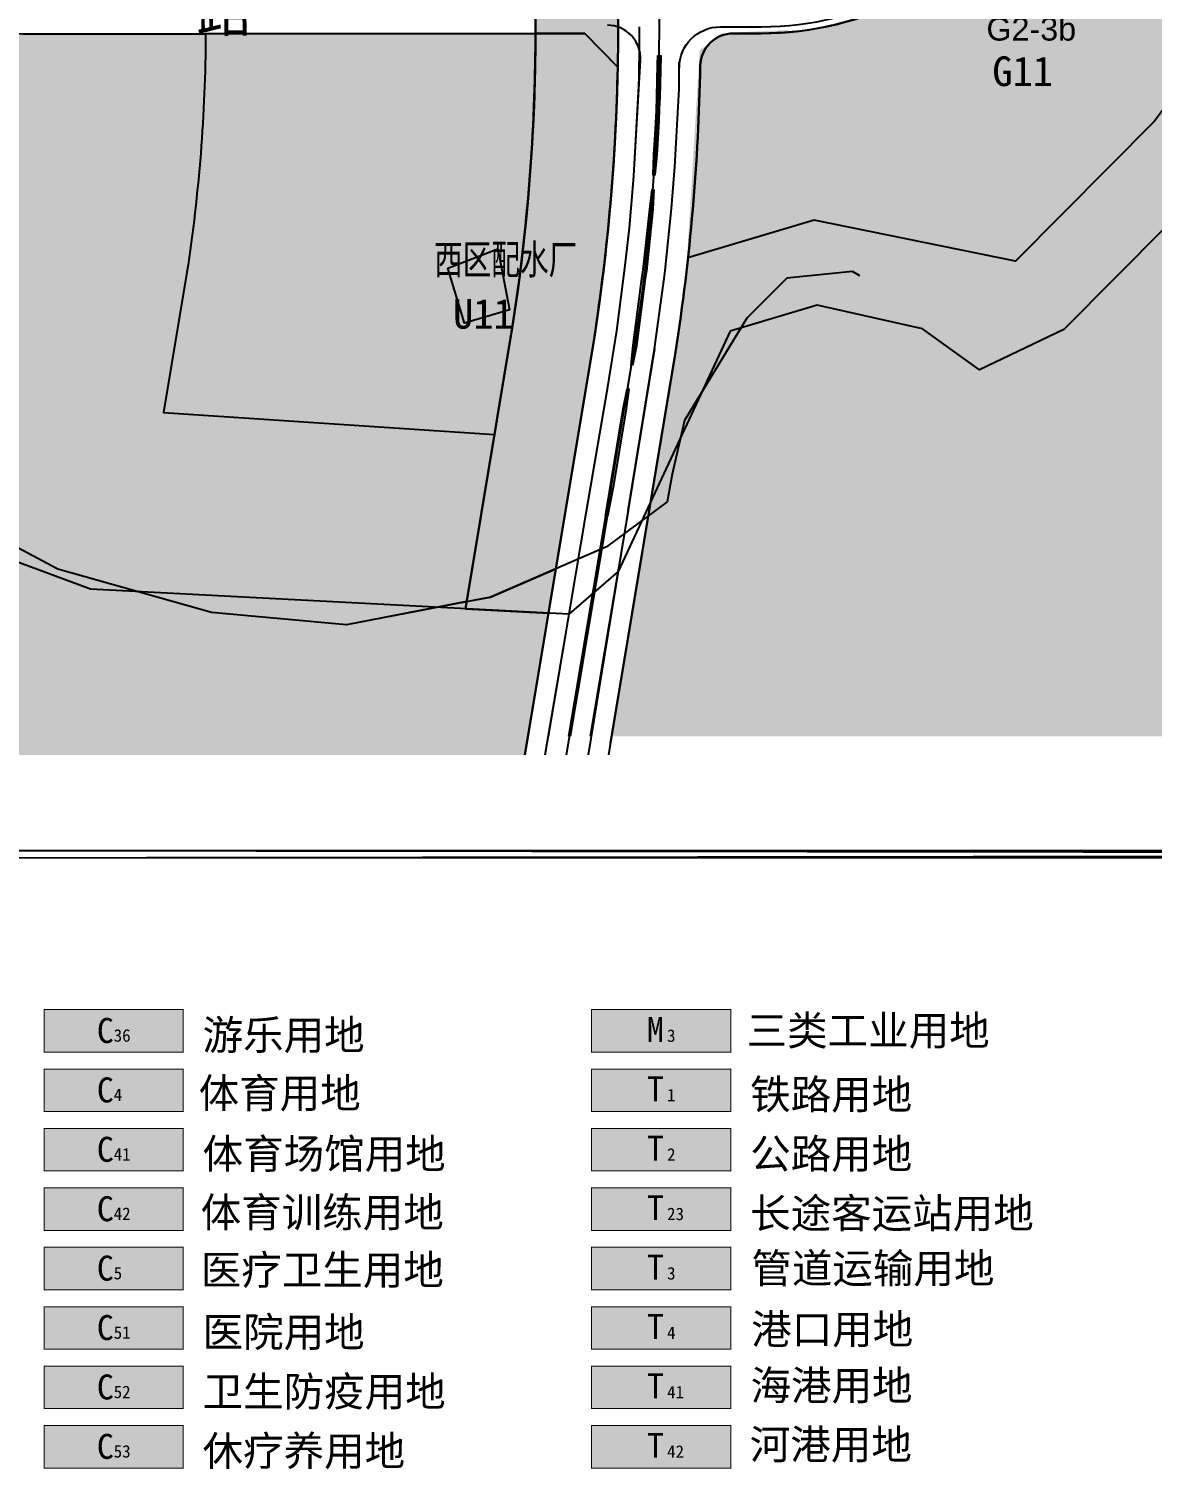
# Model space of a CAD drawing. Extents: x 2442 to 11417, y 1140 to 9206.
# Drawn here: x 6996 to 7676, y 2779 to 3651 of the extents above; entities that cross this region are included whole.
import ezdxf

# ---------------------------------------------------------------- set-up
doc = ezdxf.new("R2010")
doc.units = 0
doc.header["$LTSCALE"] = 1000
doc.header["$MEASUREMENT"] = 0
for name, pattern in [('CENTER', [50.800000000000004, 31.75, -6.35, 6.35, -6.35]), ('CENTER2', [28.575000000000003, 19.05, -3.175, 3.175, -3.175]), ('DASHDOT', [25.4, 12.7, -6.35, 0, -6.35])]:
    doc.linetypes.add(name, pattern=pattern)
for name, color, linetype in [('07-U11-给水', 151, 'Continuous'), ('08-G11-公园', 3, 'Continuous'), ('08-G22-防护绿地', 104, 'Continuous'), ('11-E1-水域', 130, 'Continuous'), ('13-X-图例', 7, 'Continuous'), ('14-z地块编号', 217, 'Continuous'), ('a-dlcenter', 1, 'CENTER'), ('FGX', 212, 'Continuous'), ('RD-中线', 7, 'DASHDOT'), ('RD-侧石线', 5, 'Continuous'), ('RD-红线', 1, 'Continuous'), ('RD-绿线', 3, 'Continuous'), ('TK', 7, 'Continuous'), ('YD-E1', 131, 'Continuous'), ('YD-G1', 100, 'Continuous'), ('YD-G2', 94, 'Continuous'), ('YD-U1', 144, 'Continuous'), ('zg-E1', 151, 'Continuous'), ('基层360', 220, 'Continuous'), ('用地名称', 7, 'Continuous'), ('用地性质代码', 7, 'Continuous'), ('用地线', 5, 'Continuous'), ('蓝线', 5, 'Continuous'), ('路名', 7, 'Continuous'), ('道路', 7, 'Continuous'), ('道路红线', 12, 'Continuous'), ('道路绿化', 84, 'Continuous')]:
    doc.layers.add(name, color=color, linetype=linetype)
doc.styles.add('ht', font='simhei.ttf')
doc.styles.add('HZ', font='', dxfattribs={"width": 0.8})
doc.styles.get("Standard").update_dxf_attribs({"font": 'gbenor.shx', "bigfont": 'gbcbig.shx'})
doc.styles.add('xtx', font='')
doc.styles.add('黑体', font='simhei.ttf')
doc.styles.get('HZ').set_extended_font_data('SimSun')
doc.styles.get('xtx').set_extended_font_data('SimSun')

msp = doc.modelspace()

# ---------------------------------------------------------------- hatches: boundary and pattern name
at = {"layer": '07-U11-给水', "linetype": 'Continuous'}
msp.add_hatch(color=256, dxfattribs=at).paths.add_polyline_path([(7279.785865251404, 3517.892900651623), (7286.96020753714, 3481.094323312343), (7259.603048675462, 3472.884891614815), (7249.612718566546, 3506.176726901356)])
at = {"layer": '08-G11-公园'}
for points in [[(7948.755068203783, 3946.539352195033), (7986.412339645724, 4002.389140879402), (7986.606533182646, 4002.788161678347, -0.01532981209761122), (7946.093742048687, 4032.029565165532), (7906.135149307584, 3972.766669175947), (7876.363704986255, 3919.549652862022), (7817.920708416216, 3815.081697987756), (7782.602884192786, 3735.943137191708), (7677.829683489294, 3595.222372351347), (7593.48914829593, 3510.406748361335), (7471.577374866157, 3535.407278300107), (7395.115465028623, 3512.547059996427, -0.01114469254833665), (7387.564339509686, 3455.351444498142), (7372.460961200677, 3364.742957128774), (7420.678650343959, 3468.002987038808), (7473.424340534056, 3483.772642739089), (7537.19261015696, 3469.579287464264), (7571.677749078255, 3444.560407483136), (7622.850416301983, 3469.023294076324), (7715.801976380634, 3562.498448707977), (7826.00924669113, 3710.517706160552), (7862.65948415478, 3792.641877438996)], [(7948.755068203783, 3946.539352195033), (7986.412339645724, 4002.389140879402), (7986.606533182646, 4002.788161678347, -0.01532981209761122), (7946.093742048687, 4032.029565165532), (7906.135149307584, 3972.766669175947), (7876.363704986255, 3919.549652862022), (7817.920708416216, 3815.081697987756), (7782.602884192786, 3735.943137191708), (7677.829683489294, 3595.222372351347), (7593.48914829593, 3510.406748361335), (7471.577374866157, 3535.407278300107), (7395.115465028623, 3512.547059996427, -0.01114469254833665), (7387.564339509686, 3455.351444498142), (7372.460961200677, 3364.742957128774), (7420.678650343959, 3468.002987038808), (7473.424340534056, 3483.772642739089), (7537.19261015696, 3469.579287464264), (7571.677749078255, 3444.560407483136), (7622.850416301983, 3469.023294076324), (7715.801976380634, 3562.498448707977), (7826.00924669113, 3710.517706160552), (7862.65948415478, 3792.641877438996)], [(7782.602884192788, 3735.943137191704), (7745.97390558699, 3748.635887742318), (7727.503650278811, 3780.342243713018), (7657.291287970123, 3809.52391214926), (7651.510848744201, 3791.14359348683, -0.1997757550896487), (7566.459457383927, 3689.9736127129), (7527.790906623511, 3669.970981736399, -0.1197267733134527), (7439.718195785114, 3648.505840806755), (7422.544000506697, 3648.4931164391, 0.4084759818508383), (7402.5623860019, 3628.870861186317, -0.02252559001757801), (7395.115465028623, 3512.547059996427), (7471.577374866159, 3535.407278300107), (7593.489148295928, 3510.406748361334), (7677.82968348929, 3595.222372351345)]]:
    msp.add_hatch(color=256, dxfattribs=at).paths.add_polyline_path(points)
at = {"layer": '08-G22-防护绿地'}
h = msp.add_hatch(color=256, dxfattribs=at)
edge = h.paths.add_edge_path()
edge.add_line((7243.374194280937, 4163.54360977982), (7192.064836410959, 4283.122235909535))
edge.add_arc((7173.685353116623, 4275.235880995301), 20.00000000000058, 23.2234304029857, 113.127509044659)
edge.add_line((7165.829779132745, 4293.628541416889), (7138.209957855527, 4281.832012557491))
edge.add_line((7138.209957855527, 4281.832012557491), (7197.596574086169, 4143.428994586744))
edge.add_arc((6108.475630416757, 3653.316590217637), 1194.317628964682, -8.770582109090924, 24.22809441629431, ccw=False)
edge.add_line((7288.827864587711, 3471.208923867598), (7260.267434866347, 3299.86862617218))
edge.add_line((7260.267434866347, 3299.86862617218), (7310.517215631609, 3297.228458601369))
edge.add_line((7310.517215631609, 3297.228458601369), (7338.19659158493, 3463.28312101836))
edge.add_arc((6108.475630416756, 3653.316590217637), 1244.317628964683, 351.2153527286596, 384.2077019188029)
h = msp.add_hatch(color=256, dxfattribs=at)
edge = h.paths.add_edge_path()
edge.add_line((7243.374194280937, 4163.54360977982), (7192.064836410959, 4283.122235909535))
edge.add_arc((7173.685353116623, 4275.235880995301), 20.00000000000058, 23.2234304029857, 113.127509044659)
edge.add_line((7165.829779132745, 4293.628541416889), (7138.209957855527, 4281.832012557491))
edge.add_line((7138.209957855527, 4281.832012557491), (7197.596574086169, 4143.428994586744))
edge.add_arc((6108.475630416757, 3653.316590217637), 1194.317628964682, -8.770582109090924, 24.22809441629431, ccw=False)
edge.add_line((7288.827864587711, 3471.208923867598), (7260.267434866347, 3299.86862617218))
edge.add_line((7260.267434866347, 3299.86862617218), (7310.517215631609, 3297.228458601369))
edge.add_line((7310.517215631609, 3297.228458601369), (7338.19659158493, 3463.28312101836))
edge.add_arc((6108.475630416756, 3653.316590217637), 1244.317628964683, 351.2153527286596, 384.2077019188029)
at = {"layer": '11-E1-水域'}
h = msp.add_hatch(color=256, dxfattribs=at)
h.paths.add_polyline_path([(8762.120117187498, 3825.810058593751), (8737.059570312498, 3763.800048828119), (8703.305102656366, 3706.348498497608), (8893.285088100452, 3665.210052751769), (8905.598776340445, 3695.273680883209), (8936.325087999994, 3786.215968000253), (8957.455556999943, 3861.723892499901), (8993.958573525455, 3995.25825411824), (9000.000000000004, 4027.530198101467), (9035.811075678057, 4191.01269973045), (9045.627601096483, 4250.000000000003), (9050.430620859404, 4297.665605451156), (8845.57627072116, 4342.069527782276), (8801.049804687498, 4088.560107421877), (8793.009765625002, 3977.320068359375)])
h.paths.add_polyline_path([(8808.637700903488, 3472.89250715822), (8857.13144728135, 3576.941648355019), (8881.736914152461, 3637.015412737895), (8686.435174294707, 3679.306236218198), (8626.820312500005, 3587.689941406257), (8586.589843750004, 3538.100097656251), (8524.070312499998, 3477.600097656253), (8495.150390625, 3453.030029296875), (8442.379882812502, 3422.5), (8304.884780067601, 3370.69516991073), (8213.622058323177, 3350.013629210007), (8061.799804687503, 3333.590087890625), (7901.770019531247, 3326.780029296875), (7810.080080369771, 3333.782001934109), (7873.690185546875, 3435.130004882813), (7867.819824218751, 3456.350097656249), (7878.821847388636, 3553.367422775786), (7917.040039062504, 3621.179931640629), (7938.355224609369, 3669.440063476543), (8000.364501953126, 3791.666015624992), (8023.049804687504, 3841.659912109382), (8047.160156250001, 3915.920043945302), (8065.243896716825, 3955.683552885304), (8052.471000421404, 3962.659256599842, -0.02367161301589443), (7986.606533182646, 4002.788161678347), (7986.412339645718, 4002.389140879391), (7948.755068203787, 3946.539352195042), (7862.659484154779, 3792.64187743899), (7826.009246691134, 3710.517706160555), (7715.801976380643, 3562.498448707986), (7622.850416301982, 3469.023294076323), (7571.677749078255, 3444.560407483136), (7537.192610156957, 3469.579287464263), (7473.424340534057, 3483.772642739089), (7420.678650343959, 3468.002987038808), (7372.460961200678, 3364.742957128777), (7348.77499146189, 3222.645616653078), (8652.953826670713, 3222.645616653078), (8682.839957725146, 3269.234795597252), (8760.589905256405, 3388.974156677255)])
at = {"layer": '13-X-图例'}
for color, points in [(21, [(7004.896757862367, 3057.016606781086), (7089.263915707031, 3057.016606781156), (7089.263915707101, 3031.253366819235), (7004.896757862297, 3031.2533668192)]), (81, [(7004.896757864253, 3021.016606781191), (7089.263915708916, 3021.016606781261), (7089.263915708986, 2995.25336681934), (7004.896757864183, 2995.253366819305)]), (81, [(7004.896757864253, 2985.016606781226), (7089.263915708916, 2985.016606781296), (7089.263915708986, 2959.253366819375), (7004.896757864183, 2959.25336681934)]), (81, [(7004.896757864253, 2949.016606781222), (7089.263915708916, 2949.016606781292), (7089.263915708986, 2923.253366819371), (7004.896757864183, 2923.253366819336)]), (231, [(7004.896757864253, 2913.016606781222), (7089.263915708952, 2913.016606781292), (7089.263915708952, 2887.253366819371), (7004.896757864148, 2887.253366819336)]), (231, [(7004.896757864253, 2877.016606781187), (7089.263915708952, 2877.016606781257), (7089.263915708952, 2851.253366819336), (7004.896757864148, 2851.253366819301)]), (231, [(7004.896757864148, 2841.016606780274), (7089.263915708847, 2841.016606780344), (7089.263915708847, 2815.253366818423), (7004.896757864043, 2815.253366818389)]), (231, [(7004.896757852553, 2805.016606779401), (7089.263915697252, 2805.016606779471), (7089.263915697252, 2779.25336681755), (7004.896757852448, 2779.253366817516)])]:
    msp.add_hatch(color=color, dxfattribs=at).paths.add_polyline_path(points)
at = {"layer": '13-X-图例', "ltscale": 5000}
for color, points in [(36, [(7336.715927838617, 3057.016606781086), (7421.083085683314, 3057.016606781121), (7421.083085683314, 3031.2533668192), (7336.715927838512, 3031.253366819165)]), (8, [(7336.715927838617, 3021.016606781051), (7421.083085683314, 3021.016606781121), (7421.08308568328, 2995.253366819165), (7336.715927838477, 2995.253366819165)]), (8, [(7336.715927838617, 2985.016606781016), (7421.083085683314, 2985.016606781086), (7421.08308568328, 2959.253366819131), (7336.715927838477, 2959.253366819131)]), (8, [(7336.715927838617, 2949.016606781051), (7421.083085683314, 2949.016606781121), (7421.08308568328, 2923.253366819165), (7336.715927838477, 2923.253366819165)]), (8, [(7336.715927838617, 2913.016606781051), (7421.083085683314, 2913.016606781121), (7421.08308568328, 2887.253366819165), (7336.715927838477, 2887.253366819165)]), (8, [(7336.715927838617, 2877.016606781047), (7421.083085683314, 2877.016606781117), (7421.08308568328, 2851.253366819161), (7336.715927838477, 2851.253366819161)]), (8, [(7336.715927838617, 2841.016606781012), (7421.083085683314, 2841.016606781082), (7421.08308568328, 2815.253366819126), (7336.715927838477, 2815.253366819126)]), (8, [(7336.715927838617, 2805.016606781047), (7421.083085683314, 2805.016606781117), (7421.08308568328, 2779.253366819161), (7336.715927838477, 2779.253366819161)])]:
    msp.add_hatch(color=color, dxfattribs=at).paths.add_polyline_path(points)
at = {"layer": 'YD-E1'}
h = msp.add_hatch(color=256, dxfattribs=at)
edge = h.paths.add_edge_path()
edge.add_line((6916.058971744192, 3211.278373278204), (7296.190335077135, 3211.278373278205))
edge.add_line((7296.190335077135, 3211.278373278205), (7314.999517178539, 3324.118792425959))
edge.add_line((7314.999517178539, 3324.118792425959), (7275.378198924146, 3306.972600858194))
edge.add_line((7275.378198924146, 3306.972600858194), (7188.233725528133, 3290.17700538346))
edge.add_line((7188.233725528133, 3290.17700538346), (7106.339195635798, 3297.523639360457))
edge.add_line((7106.339195635798, 3297.523639360457), (7013.235608782586, 3323.79830548572))
edge.add_line((7013.235608782586, 3323.79830548572), (6936.591022630706, 3364.737901416932))
edge.add_line((6936.591022630706, 3364.737901416932), (6874.645026329455, 3396.230307231467))
edge.add_line((6874.645026329455, 3396.230307231467), (6842.09829672557, 3444.516537267735))
edge.add_line((6842.09829672557, 3444.516537267735), (6834.747958662871, 3479.158006412464))
edge.add_line((6834.747958662871, 3479.158006412464), (6807.451172621708, 3529.544792731428))
edge.add_line((6807.451172621708, 3529.544792731428), (6782.25269522658, 3572.583174153771))
edge.add_line((6782.25269522658, 3572.583174153771), (6769.652413660744, 3613.522770213514))
edge.add_line((6769.652413660744, 3613.522770213514), (6716.107995841965, 3685.953000829431))
edge.add_line((6716.107995841965, 3685.953000829431), (6661.510252049829, 3737.390065451849))
edge.add_line((6661.510252049829, 3737.390065451849), (6621.24191305133, 3794.579749925123))
edge.add_line((6621.24191305133, 3794.579749925123), (6588.693097651525, 3823.971599226406))
edge.add_line((6588.693097651525, 3823.971599226406), (6556.146368048252, 3853.365219653166))
edge.add_line((6556.146368048252, 3853.365219653166), (6513.099751441034, 3873.309878583726))
edge.add_line((6513.099751441034, 3873.309878583726), (6449.053360825605, 3893.254537513297))
edge.add_line((6449.053360825605, 3893.254537513297), (6398.658491942087, 3905.850791340219))
edge.add_line((6398.658491942087, 3905.850791340219), (6293.665879273845, 3897.452108038432))
edge.add_line((6293.665879273845, 3897.452108038432), (6219.119601651517, 3863.860917087223))
edge.add_line((6219.119601651517, 3863.860917087223), (6129.876819489418, 3806.127496678746))
edge.add_line((6129.876819489418, 3806.127496678746), (5889.841559969489, 3636.77235175125))
edge.add_line((5889.841559969489, 3636.77235175125), (5861.493533695193, 3611.578072978878))
edge.add_line((5861.493533695193, 3611.578072978878), (5816.346522520553, 3556.993716016018))
edge.add_line((5816.346522520553, 3556.993716016018), (5685.106278140047, 3410.030927274644))
edge.add_line((5685.106278140047, 3410.030927274644), (5625.260676789991, 3320.805101403711))
edge.add_line((5625.260676789991, 3320.805101403711), (5543.078307175889, 3193.151136832007))
edge.add_line((5543.078307175889, 3193.151136832007), (5497.931296011599, 3098.675690898443))
edge.add_line((5497.931296011599, 3098.675690898443), (5426.5366530844, 2927.570672600803))
edge.add_line((5426.5366530844, 2927.570672600803), (5405.911792998679, 2880.795989572682))
edge.add_line((5405.911792998679, 2880.795989572682), (5511.980923416846, 2851.554979894454))
edge.add_arc((5242.495413469282, 1874.020550868517), 1014.000000001364, 71.74313150120088, 74.58759755621611, ccw=False)
edge.add_line((5560.158952788275, 2836.977390913851), (5566.879302534393, 2852.859230746323))
edge.add_line((5566.879302534393, 2852.859230746323), (5587.760186286139, 2876.193826380389))
edge.add_line((5587.760186286139, 2876.193826380389), (5619.697864041005, 2954.794662783259))
edge.add_line((5619.697864041005, 2954.794662783259), (5651.635541788728, 3012.517456410105))
edge.add_line((5651.635541788728, 3012.517456410105), (5666.375848006144, 3044.449101561365))
edge.add_line((5666.375848006144, 3044.449101561365), (5683.573219551461, 3061.643200568441))
edge.add_line((5683.573219551461, 3061.643200568441), (5722.882093308132, 3135.330931218328))
edge.add_line((5722.882093308132, 3135.330931218328), (5762.190967065439, 3228.669313749294))
edge.add_line((5762.190967065439, 3228.669313749294), (5794.128644820321, 3258.144406007855))
edge.add_line((5794.128644820321, 3258.144406007855), (5887.857969879802, 3380.431856142278))
edge.add_line((5887.857969879802, 3380.431856142278), (5982.444556262777, 3468.858904039455))
edge.add_line((5982.444556262777, 3468.858904039455), (6074.571991535136, 3547.45974044751))
edge.add_line((6074.571991535136, 3547.45974044751), (6271.112188736424, 3654.306507108585))
edge.add_line((6271.112188736424, 3654.306507108585), (6342.356654453753, 3683.783370495145))
edge.add_line((6342.356654453753, 3683.783370495145), (6409.917607965515, 3681.326817619324))
edge.add_line((6409.917607965515, 3681.326817619324), (6441.855285721009, 3681.326817618845))
edge.add_line((6441.855285721009, 3681.326817618845), (6445.540883721816, 3704.66141325193))
edge.add_line((6445.540883721816, 3704.66141325193), (6477.478561477681, 3713.2584627555))
edge.add_line((6477.478561477681, 3713.2584627555), (6489.761802356119, 3729.223399760142))
edge.add_line((6489.761802356119, 3729.223399760142), (6498.35944522932, 3737.820449263492))
edge.add_line((6498.35944522932, 3737.820449263492), (6554.865690531764, 3697.29175462449))
edge.add_line((6554.865690531764, 3697.29175462449), (6558.551288533068, 3642.025513856086))
edge.add_line((6558.551288533068, 3642.025513856086), (6578.203639618305, 3640.798122981579))
edge.add_line((6578.203639618305, 3640.798122981579), (6648.221658464365, 3559.740733706895))
edge.add_line((6648.221658464365, 3559.740733706895), (6686.301999554076, 3498.333996311427))
edge.add_line((6686.301999554076, 3498.333996311427), (6746.051654531377, 3384.88801118476))
edge.add_line((6746.051654531377, 3384.88801118476), (6760.791960742412, 3340.67537279208))
edge.add_line((6760.791960742412, 3340.67537279208), (6792.729638500543, 3294.006181528213))
edge.add_line((6792.729638500543, 3294.006181528213), (6836.950557131378, 3252.250096016567))
edge.add_line((6836.950557131378, 3252.250096016567), (6899.59737996123, 3217.86189800892))
edge.add_line((6899.59737996123, 3217.86189800892), (6916.058971744192, 3211.278373278204))
at = {"layer": 'YD-G1'}
h = msp.add_hatch(color=256, dxfattribs=at)
edge = h.paths.add_edge_path()
edge.add_line((6334.030802694435, 3972.017776171489), (6658.090594713996, 4097.95333804315))
edge.add_line((6658.090594713996, 4097.95333804315), (6673.507266693232, 4088.455575242926))
edge.add_line((6673.507266693236, 4088.455575242461), (6688.708275883746, 3930.324858321148))
edge.add_arc((6999.27661653083, 3960.179603132125), 311.9999999999612, 185.4909360959213, 270.0424504551895)
edge.add_line((6999.507777375776, 3648.179688765727), (7102.809613244487, 3648.256225131651))
edge.add_arc((6118.50177159036, 3652.645706696604), 984.3176289644589, 351.2997668242568, 359.74449344998385, ccw=False)
edge.add_line((7091.493124561631, 3503.75305498709), (7077.345988118099, 3418.881272820698))
edge.add_line((7077.345988118157, 3418.881272820699), (7277.868882572199, 3405.463602413186))
edge.add_line((7277.868882572146, 3405.463602412719), (7260.989319536673, 3304.199392321391))
edge.add_line((7260.989319536727, 3304.199392321857), (7188.233725529306, 3290.17700538254))
edge.add_line((7188.233725529364, 3290.177005382541), (7106.339195637182, 3297.523639361867))
edge.add_line((7106.339195637128, 3297.523639361401), (7013.235608779318, 3323.79830548662))
edge.add_line((7013.235608779318, 3323.79830548662), (6936.591022389147, 3364.737901543148))
edge.add_line((6936.591022389143, 3364.737901543614), (6874.645026329799, 3396.230307231936))
edge.add_line((6874.645026329804, 3396.23030723147), (6842.098296725681, 3444.516537268202))
edge.add_line((6842.098296725623, 3444.516537268201), (6834.747958663109, 3479.158006412001))
edge.add_line((6834.747958663109, 3479.158006412001), (6807.451172561201, 3529.54479283749))
edge.add_line((6807.451172561201, 3529.54479283749), (6782.252695225627, 3572.583174156091))
edge.add_line((6782.252695225685, 3572.583174156091), (6769.6524136604, 3613.522770213046))
edge.add_line((6769.652413660337, 3613.522770213511), (6716.1079958399, 3685.953000832205))
edge.add_line((6716.107995839964, 3685.95300083174), (6661.510252049022, 3737.39006545091))
edge.add_line((6661.510252049022, 3737.39006545091), (6621.241913049795, 3794.579749927436))
edge.add_line((6621.241913049736, 3794.579749927436), (6588.693097651525, 3823.971599226406))
edge.add_line((6588.693097651525, 3823.971599226406), (6556.146368047557, 3853.365219652693))
edge.add_line((6556.146368047612, 3853.36521965316), (6513.099751438698, 3873.309878584635))
edge.add_line((6513.099751438698, 3873.309878584635), (6449.053360819416, 3893.2545375151))
edge.add_line((6449.053360819422, 3893.254537514635), (6398.658491942093, 3905.850791339753))
edge.add_line((6398.658491942087, 3905.850791340219), (6355.696676661679, 3902.41414307122))
edge.add_line((6355.696676661679, 3902.41414307122), (6334.030802694018, 3972.017776172416))
edge = h.paths.add_edge_path(flags=16)
edge.add_line((6629.660061669958, 4065.447553999285), (6492.822642112875, 4012.270030155323))
edge.add_line((6492.822642112875, 4012.270030155323), (6502.343457203158, 3987.770887005222))
edge.add_line((6502.343457203158, 3987.770887005222), (6637.737656770158, 3915.932282335603))
edge.add_line((6637.737656770158, 3915.932282335603), (6669.528394884514, 3921.577656016638))
edge.add_arc((6999.276616530454, 3960.179603132581), 331.9999999997021, 185.4909360960111, 186.6769354821976, ccw=False)
edge.add_line((6668.80004891918, 3928.411092628099), (6657.110467165028, 4050.013673096601))
edge.add_line((6657.110467165028, 4050.013673096601), (6629.660061669747, 4065.447553999203))
at = {"layer": 'YD-G2'}
h = msp.add_hatch(color=256, dxfattribs=at)
edge = h.paths.add_edge_path()
edge.add_line((7288.827861039609, 3471.208923875502), (7260.989319536784, 3304.199392321858))
edge.add_line((7260.989319536839, 3304.199392322324), (7275.378198924083, 3306.972600858659))
edge.add_line((7275.378198924083, 3306.972600858659), (7314.999517178422, 3324.118792425958))
edge.add_line((7314.999517178427, 3324.118792425493), (7338.196588036881, 3463.283121026184))
edge.add_arc((6108.475626867723, 3653.316590217055), 1244.31762896438, 351.2153527290491, 358.8351065803687)
edge.add_line((7352.536089910406, 3628.019830632608), (7332.525482814657, 3648.426421698959))
edge.add_line((7332.5254828146, 3648.426421698958), (7302.783153889344, 3648.404385597508))
edge.add_arc((6108.475626868369, 3653.316590216596), 1194.317628963591, 351.2294178913358, 359.76434293565524, ccw=False)
at = {"layer": 'YD-U1'}
msp.add_hatch(color=256, dxfattribs=at).paths.add_polyline_path([(7302.783153889348, 3648.404385597043), (7102.809613244487, 3648.256225131651, -0.03686375591170547), (7091.493124561523, 3503.753054986158), (7077.345988118041, 3418.881272820697), (7277.868882572141, 3405.463602413185), (7288.827861039609, 3471.208923875502, 0.0372578613253728)])
at = {"layer": '基层360'}
msp.add_hatch(color=3, dxfattribs=at).paths.add_polyline_path([(7447.680625207737, 3527.870802793594), (7454.80501537551, 3578.794473699265), (7455.901106257566, 3650.525641967492), (7418.635019095629, 3648.882939895673), (7402.194107137373, 3638.479191214396), (7394.521671528571, 3511.99138831631)])

# ---------------------------------------------------------------- linework, layer by layer
at = {"layer": '13-X-图例', "linetype": 'Continuous', "const_width": 0.6}
for points in [[(7004.896757862367, 3057.016606781086), (7089.263915707031, 3057.016606781156), (7089.263915707101, 3031.253366819235), (7004.896757862297, 3031.2533668192)], [(7336.715927838617, 3057.016606781086), (7421.083085683314, 3057.016606781121), (7421.083085683314, 3031.2533668192), (7336.715927838512, 3031.253366819165)], [(7004.896757864253, 3021.016606781191), (7089.263915708916, 3021.016606781261), (7089.263915708986, 2995.25336681934), (7004.896757864183, 2995.253366819305)], [(7336.715927838617, 3021.016606781051), (7421.083085683314, 3021.016606781121), (7421.08308568328, 2995.253366819165), (7336.715927838477, 2995.253366819165)], [(7004.896757864253, 2985.016606781226), (7089.263915708916, 2985.016606781296), (7089.263915708986, 2959.253366819375), (7004.896757864183, 2959.25336681934)], [(7336.715927838617, 2985.016606781016), (7421.083085683314, 2985.016606781086), (7421.08308568328, 2959.253366819131), (7336.715927838477, 2959.253366819131)], [(7004.896757864253, 2949.016606781222), (7089.263915708916, 2949.016606781292), (7089.263915708986, 2923.253366819371), (7004.896757864183, 2923.253366819336)], [(7336.715927838617, 2949.016606781051), (7421.083085683314, 2949.016606781121), (7421.08308568328, 2923.253366819165), (7336.715927838477, 2923.253366819165)], [(7004.896757864253, 2913.016606781222), (7089.263915708952, 2913.016606781292), (7089.263915708952, 2887.253366819371), (7004.896757864148, 2887.253366819336)], [(7336.715927838617, 2913.016606781051), (7421.083085683314, 2913.016606781121), (7421.08308568328, 2887.253366819165), (7336.715927838477, 2887.253366819165)], [(7004.896757864253, 2877.016606781187), (7089.263915708952, 2877.016606781257), (7089.263915708952, 2851.253366819336), (7004.896757864148, 2851.253366819301)], [(7336.715927838617, 2877.016606781047), (7421.083085683314, 2877.016606781117), (7421.08308568328, 2851.253366819161), (7336.715927838477, 2851.253366819161)], [(7004.896757864148, 2841.016606780274), (7089.263915708847, 2841.016606780344), (7089.263915708847, 2815.253366818423), (7004.896757864043, 2815.253366818389)], [(7336.715927838617, 2841.016606781012), (7421.083085683314, 2841.016606781082), (7421.08308568328, 2815.253366819126), (7336.715927838477, 2815.253366819126)], [(7004.896757852553, 2805.016606779401), (7089.263915697252, 2805.016606779471), (7089.263915697252, 2779.25336681755), (7004.896757852448, 2779.253366817516)], [(7336.715927838617, 2805.016606781047), (7421.083085683314, 2805.016606781117), (7421.08308568328, 2779.253366819161), (7336.715927838477, 2779.253366819161)]]:
    msp.add_lwpolyline(points, close=True, dxfattribs=at)
at = {"layer": 'a-dlcenter', "color": 5, "linetype": 'CENTER2', "flags": 128}
msp.add_lwpolyline([(7323.430058504998, 3222.645616653081), (7362.880584287894, 3459.317995109134, 0.1449455495532406), (7266.264293723936, 4173.597912501935), (7197.330942365108, 4334.250000000002), (7117.755101327084, 4519.793948325749), (6889.242942365108, 5052.146000000002), (6889.242942365108, 5052.146000000002), (6649.411942365114, 5614.827500000001), (6525.377942365109, 5900.646000000002), (6445.866146999993, 6093.573545750114, -0.1035275902348998), (6361.427087000047, 6674.771469499916, -0.003724792020223695), (6361.427087000047, 6674.771469499916), (6377.874942365108, 7016.572000000001), (6386.858786088389, 7190.456176051236), (6419.394781638839, 7860.636821997102)], format="xyb", dxfattribs=at)
msp.add_lwpolyline([(7323.430058504998, 3222.645616653081), (7362.880584287894, 3459.317995109134, 0.1449455495532406), (7266.264293723936, 4173.597912501935), (7197.330942365108, 4334.250000000002), (7117.755101327084, 4519.793948325749), (6889.242942365108, 5052.146000000002), (6889.242942365108, 5052.146000000002), (6649.411942365114, 5614.827500000001), (6525.377942365109, 5900.646000000002), (6445.866146999993, 6093.573545750114, -0.1035275902348998), (6361.427087000047, 6674.771469499916, -0.003724792020223695), (6361.427087000047, 6674.771469499916), (6377.874942365108, 7016.572000000001), (6386.858786088389, 7190.456176051236), (6419.394781638839, 7860.636821997102)], format="xyb", dxfattribs=at)
at = {"layer": 'FGX'}
for points in [[(6688.708275883804, 3930.324858321148, 0.3866276206702916), (6999.507777375834, 3648.179688765728), (6999.507777375776, 3648.179688765727), (7102.809613244487, 3648.256225131651), (7102.809613244487, 3648.256225131651, -0.03686375591146623), (7091.493124561694, 3503.753054986625), (7091.493124561631, 3503.75305498709), (7077.345988118099, 3418.881272820698), (7077.345988118157, 3418.881272820699), (7277.868882572199, 3405.463602413186), (7277.868882572146, 3405.463602412719), (7260.989319536673, 3304.199392321391), (7260.989319536727, 3304.199392321857), (7188.233725529306, 3290.17700538254), (7188.233725529364, 3290.177005382541), (7106.339195637182, 3297.523639361867), (7106.339195637128, 3297.523639361401), (7013.235608779318, 3323.79830548662), (7013.235608779318, 3323.79830548662), (6936.591022389147, 3364.737901543148)], [(7288.827861039609, 3471.208923875502), (7260.989319536785, 3304.199392321858), (7260.989319536839, 3304.199392322324), (7275.378198924083, 3306.972600858659), (7275.378198924083, 3306.972600858659), (7314.999517178422, 3324.118792425958), (7314.999517178427, 3324.118792425493), (7338.196588036881, 3463.283121026184), (7338.196588036881, 3463.283121026184, 0.03325970414010783), (7352.536089910411, 3628.019830632142), (7352.536089910406, 3628.019830632608), (7332.525482814658, 3648.426421698959), (7332.5254828146, 3648.426421698958), (7302.783153889343, 3648.404385597508), (7302.783153889348, 3648.404385597043, -0.03725786132537207), (7288.827861039609, 3471.208923875502)]]:
    msp.add_lwpolyline(points, format="xyb", dxfattribs=at)
msp.add_lwpolyline([(7302.783153889348, 3648.404385597043), (7102.809613244487, 3648.256225131651, -0.03686375591170547), (7091.493124561523, 3503.753054986158), (7077.345988118041, 3418.881272820697), (7277.868882572141, 3405.463602413185), (7288.827861039609, 3471.208923875502, 0.0372578613253728), (7302.783153889348, 3648.404385597043)], format="xyb", close=True, dxfattribs=at)
at = {"layer": 'RD-中线', "flags": 128}
msp.add_lwpolyline([(7321.535268033997, 3211.278373278205), (7342.31483092299, 3335.93954001361), (7362.880580739975, 3459.317995117642, 0.1449455495532406), (7266.264290170791, 4173.597912509584), (7197.330938810864, 4334.250000006755), (7117.755097771555, 4519.793948332595), (6889.242938805787, 5052.146000005348), (6889.242938805787, 5052.146000005348), (6649.411938801823, 5614.82750000377), (6525.377938799713, 5900.646000001925), (6445.866143433239, 6093.573545751888, -0.1035275902348998), (6361.4270834291, 6674.771469501242), (6361.4270834291, 6674.771469501242), (6377.874938791787, 7016.57200000093), (6386.858782513835, 7190.456176053151), (6424.753739770515, 7971.021408694319)], format="xyb", dxfattribs=at)
at = {"layer": 'RD-侧石线', "linetype": 'ByBlock'}
for p, q in [((7362.393996451192, 3562.253000008491), (7366.277898658733, 3632.329858756217)), ((7361.638996451345, 3554.582000008481), (7362.393996451192, 3562.253000008491)), ((7359.703996451487, 3530.616000008401), (7361.638996451345, 3554.582000008481)), ((7357.071996451597, 3507.788000008848), (7359.703996451487, 3530.616000008401)), ((7352.019996451937, 3468.174000007969), (7356.078787451708, 3500.00000000854)), ((7356.078787451708, 3500.00000000854), (7357.071996451597, 3507.788000008848)), ((7348.363996452081, 3445.651000008661), (7352.019996451937, 3468.174000007969)), ((7346.402996452118, 3433.206000007816), (7348.363996452081, 3445.651000008661)), ((7334.86390046973, 3366.108029146934), (7346.402996452118, 3433.206000007816)), ((7333.446638549818, 3357.859441837805), (7334.86390046973, 3366.108029146934)), ((7320.949251504121, 3283.501198310696), (7333.446638549818, 3357.859441837805)), ((7308.654555516711, 3211.278373278205), (7320.949251504121, 3283.501198310696))]:
    msp.add_line(p, q, dxfattribs=at)
at = {"layer": 'RD-侧石线'}
msp.add_line((7374.868996451904, 3457.372000008188), (7334.690906177226, 3211.278373278205), dxfattribs=at)
at = {"layer": 'RD-侧石线', "linetype": 'ByBlock'}
msp.add_arc((7346.308545674327, 3633.436629458125), 20.00000000006063, 356.8277149684905, 90.04245045406309, dxfattribs=at)
at = {"layer": 'RD-红线'}
for points in [[(5678.140889132454, 2791.366803514442), (5626.484274322338, 2812.502599041607, 0.0298539444309165), (5511.980923416846, 2851.554979894454), (5341.524975588327, 2898.546069577344), (5327.200525505605, 2928.199320419568), (5399.492026016869, 3098.338433106521, -0.2022824941735947), (6278.559485388036, 3950.460607757578), (6658.090594713996, 4097.95333804315), (6673.507266693232, 4088.455575242926), (6688.708275883688, 3930.324858321148, 0.3866276206703452), (6999.507777375776, 3648.179688765727), (7332.525482813839, 3648.426421699417), (7352.536089910406, 3628.019830632608, -0.03325970414022376), (7338.196588036881, 3463.283121026184), (7296.190335077077, 3211.278373278205)], [(7511.871390843298, 3662.636825954735, -0.09662815969785077), (7439.71819223574, 3648.505840815768), (7422.543996957322, 3648.493116448303, 0.4084759818508774), (7402.562382452698, 3628.87086119495, -0.03367873730223478), (7387.564335961681, 3455.35144450641), (7346.88020099079, 3211.278373278205)]]:
    msp.add_lwpolyline(points, format="xyb", dxfattribs=at)
at = {"layer": 'RD-绿线'}
for p, q in [((7367.876996458807, 3505.3000000158), (7371.899996458511, 3541.962000016)), ((7361.968996459248, 3459.690000016123), (7367.190471458886, 3500.00000001639)), ((7369.249594458857, 3500.000000016185), (7363.843996459259, 3459.255000016122)), ((7367.190471458886, 3500.00000001639), (7367.876996458807, 3505.3000000158)), ((7360.618996459411, 3447.353000016163), (7361.968996459248, 3459.690000016123)), ((7363.843996459259, 3459.255000016122), (7361.539996459384, 3447.265000016078)), ((7355.761996459629, 3421.050000015593), (7358.161996459531, 3433.02900001635)), ((7359.280996459542, 3432.838000015887), (7357.512996459642, 3419.87500001609)), ((7358.161996459531, 3433.02900001635), (7358.790996459575, 3433.473000016578)), ((7358.790996459575, 3433.473000016578), (7359.280996459542, 3432.838000015887)), ((7345.214996460314, 3356.000000015879), (7355.761996459629, 3421.050000015593)), ((7357.512996459642, 3419.87500001609), (7350.036996460111, 3374.554000015856)), ((7350.036996460111, 3374.554000015856), (7346.383996460325, 3355.885000015244))]:
    msp.add_line(p, q, dxfattribs=at)
at = {"layer": 'TK', "linetype": 'Continuous', "const_width": 5.46193054645554, "flags": 128}
msp.add_lwpolyline([(6094.531688581137, 3151.130113422554), (10610.32442361478, 3151.130113422554), (6094.531688581137, 3151.130113422554)], dxfattribs=at)
at = {"layer": 'zg-E1'}
for points in [[(7296.190335077135, 3211.278373278205), (7303.825686016669, 3257.084522408591), (7314.999517178485, 3324.118792425493), (7275.378198923622, 3306.972600858189), (7188.233725525813, 3290.177005382507), (7106.339195636725, 3297.523639360932), (7013.235608779488, 3323.798305487087), (6936.591022402834, 3364.737901530239), (6874.645026329508, 3396.230307231933), (6842.098296725623, 3444.516537268201), (6834.747958663283, 3479.158006412002), (6807.451172561407, 3529.544792828178), (6782.252695225045, 3572.583174156085), (6769.6524136604, 3613.522770213046), (6716.107995838916, 3685.95300083173)], [(7499.187847724045, 3501.618181995425), (7494.812071086808, 3504.320404911201), (7454.915003420409, 3500.121063260116), (7430.765680467989, 3475.977062678241), (7392.9690073619, 3414.044300621702), (7385.620755094117, 3381.501616738916), (7382.469120357339, 3364.706021263984), (7345.723687428365, 3337.414728352846), (7275.378198924083, 3306.972600858659), (7188.233725529364, 3290.177005382541), (7106.339195637128, 3297.523639361401), (7013.235608779318, 3323.79830548662), (6936.591022389143, 3364.737901543614), (6874.645026329804, 3396.23030723147), (6842.098296725623, 3444.516537268201), (6834.747958663109, 3479.158006412001), (6807.451172561201, 3529.54479283749), (6782.252695225685, 3572.583174156091), (6769.652413660337, 3613.522770213511), (6716.107995839964, 3685.95300083174)]]:
    msp.add_lwpolyline(points, dxfattribs=at)
at = {"layer": '用地线', "flags": 128}
msp.add_lwpolyline([(7243.374194280937, 4163.54360977982), (7192.064836410959, 4283.122235909535, 0.4137233020515793), (7165.829779132745, 4293.628541416889), (7138.209957855527, 4281.832012557491), (7197.596574086169, 4143.428994586744, -0.1449872033466654), (7288.827864587711, 3471.208923867598), (7260.267434866347, 3299.86862617218), (7310.517215631609, 3297.228458601369), (7338.19659158493, 3463.28312101836, 0.1449590148911523)], format="xyb", close=True, dxfattribs=at)
msp.add_lwpolyline([(7243.374194280937, 4163.54360977982), (7192.064836410959, 4283.122235909535, 0.4137233020515793), (7165.829779132745, 4293.628541416889), (7138.209957855527, 4281.832012557491), (7197.596574086169, 4143.428994586744, -0.1449872033466654), (7288.827864587711, 3471.208923867598), (7260.267434866347, 3299.86862617218), (7310.517215631609, 3297.228458601369), (7338.19659158493, 3463.28312101836, 0.1449590148911523)], format="xyb", close=True, dxfattribs=at)
for points in [[(7260.267434866347, 3299.86862617218), (7288.827864587711, 3471.208923867598, 0.1449872033466654), (7197.596574086169, 4143.428994586744), (7138.209957855525, 4281.83201255749)], [(7260.267434866347, 3299.86862617218), (7288.827864587711, 3471.208923867598, 0.1449872033466654), (7197.596574086169, 4143.428994586744), (7138.209957855525, 4281.83201255749)], [(7780.965798059909, 4122.238619229861), (7819.594394877165, 4078.395306679494, 0.01507914846362033), (7856.86591479238, 4041.902741375908, -0.3470484157740101), (7876.363704986244, 3919.549652861994), (7817.920708416217, 3815.081697987757), (7782.602884192789, 3735.943137191705), (7677.829683489293, 3595.222372351346), (7593.489148295929, 3510.406748361334), (7593.489148295929, 3510.406748361334), (7593.489148295929, 3510.406748361334), (7471.577374866157, 3535.407278300107), (7395.115465028623, 3512.547059996427)]]:
    msp.add_lwpolyline(points, format="xyb", dxfattribs=at)
msp.add_lwpolyline([(7279.785865251404, 3517.892900651623), (7286.96020753714, 3481.094323312343), (7259.603048675462, 3472.884891614815), (7249.612718566546, 3506.176726901356), (7279.785865251404, 3517.892900651623)], dxfattribs=at)
at = {"layer": '蓝线', "linetype": 'Continuous', "ltscale": 0.3}
msp.add_lwpolyline([(7986.606533182646, 4002.788161678347), (7986.412339645723, 4002.389140879402), (7948.75506820379, 3946.539352195044), (7862.659484154778, 3792.641877438989), (7826.00924669113, 3710.51770616055), (7715.801976380637, 3562.498448707978), (7622.850416301982, 3469.023294076324), (7571.677749078255, 3444.560407483135), (7537.192610156955, 3469.579287464265), (7473.424340534057, 3483.772642739089), (7420.678650343958, 3468.002987038808), (7352.755959342951, 3322.543940183775), (7322.980388148342, 3296.573632582091), (7032.963839233795, 3311.811356524006), (6946.821591461892, 3343.668352518231), (6839.391961245099, 3420.688591516111), (6819.50058434566, 3494.663916923571), (6766.134754098195, 3601.327899914235), (6689.897806529014, 3685.135360444896), (6610.520226568333, 3796.453856389038), (6516.047420913092, 3841.889367456126), (6355.116839786215, 3856.480287560658), (6272.728304813327, 3846.396293740812), (6044.792295244384, 3717.451987278415)], dxfattribs=at)
msp.add_lwpolyline([(7986.606533182646, 4002.788161678347), (7986.412339645723, 4002.389140879402), (7948.75506820379, 3946.539352195044), (7862.659484154778, 3792.641877438989), (7826.00924669113, 3710.51770616055), (7715.801976380637, 3562.498448707978), (7622.850416301982, 3469.023294076324), (7571.677749078255, 3444.560407483135), (7537.192610156955, 3469.579287464265), (7473.424340534057, 3483.772642739089), (7420.678650343958, 3468.002987038808), (7352.755959342951, 3322.543940183775), (7322.980388148342, 3296.573632582091), (7032.963839233795, 3311.811356524006), (6946.821591461892, 3343.668352518231), (6839.391961245099, 3420.688591516111), (6819.50058434566, 3494.663916923571), (6766.134754098195, 3601.327899914235), (6689.897806529014, 3685.135360444896), (6610.520226568333, 3796.453856389038), (6516.047420913092, 3841.889367456126), (6355.116839786215, 3856.480287560658), (6272.728304813327, 3846.396293740812), (6044.792295244384, 3717.451987278415)], dxfattribs=at)
at = {"layer": '道路', "flags": 128}
msp.add_lwpolyline([(7358.862000000023, 3359.328000000212), (7374.869000000006, 3457.371999999974), (7380.583900000027, 3500), (7381.238000000012, 3504.87900000019), (7385.114000000001, 3542.398000000045), (7387.121999999974, 3567.550999999978), (7389.684999999998, 3614.998999999836), (7389.791884000006, 3631.056184999645), (7389.777233505297, 3627.593117575787, -0.4127582298243025), (7414.758487290344, 3652.487349247335), (7439.715232184444, 3652.505839708889, 0.119726773313453), (7525.953094880374, 3673.523790202499), (7564.62164564079, 3693.526421179, 0.199775755089648), (7647.695097667104, 3792.343611702373), (7665.406766910656, 3848.662190968842, 0.05822817788151585), (7672.709380546195, 3886.969459381628), (7676.638412589852, 3941.409045316112, -0.08974360982850796), (7691.146857156622, 3997.979657229886), (7714.758891112294, 4049.455978708885, -0.105003767691329), (7757.39141311032, 4106.799234143406), (7803.200693120972, 4147.159966603755, -0.4265410705915103), (7837.723019760551, 4144.249829397953), (7837.723019760551, 4144.249829397953)], format="xyb", dxfattribs=at)
for points in [[(7310.589637087802, 3222.645616653081), (7320.949255050845, 3283.501198302464), (7333.446642097176, 3357.859441829814), (7334.863904017082, 3366.108029138327), (7346.402999999991, 3433.205999999773), (7348.364000000001, 3445.651000000071), (7352.020000000019, 3468.174000000115), (7356.078791000007, 3500), (7357.071999999986, 3507.788000000175), (7359.704000000027, 3530.615999999922), (7361.639000000025, 3554.581999999937), (7362.393999999971, 3562.253000000026), (7365.401000000013, 3616.507999999914), (7365.500235000043, 3622.41999799991), (7365.594410999969, 3628.345846999902), (7365.678468999977, 3634.299397000112), (7365.747352000035, 3640.294497000054), (7365.795999999973, 3646.345000000205), (7365.81990100001, 3652.469504000153)], [(7358.89172174053, 3359.14241124445), (7335.769097537708, 3222.645616653081)], [(7358.89172174053, 3359.14241124445), (7335.769097537708, 3222.645616653081)]]:
    msp.add_lwpolyline(points, dxfattribs=at)
at = {"layer": '道路红线', "flags": 128}
for points in [[(7056.472881015396, 4246.921801656787), (7165.829779132745, 4293.628541416889, -0.4137233020515793), (7192.064836410959, 4283.122235909535), (7243.374194280937, 4163.54360977982, -0.1449590148911523), (7338.19659158493, 3463.28312101836), (7298.085125548106, 3222.645616653078)], [(7056.472881015396, 4246.921801656787), (7165.829779132745, 4293.628541416889, -0.4137233020515793), (7192.064836410959, 4283.122235909535), (7243.374194280937, 4163.54360977982, -0.1449590148911523), (7338.19659158493, 3463.28312101836), (7298.085125548106, 3222.645616653078)], [(7348.089819928042, 3218.5351219677), (7387.564339509686, 3455.351444498142, 0.03367873730223478), (7402.5623860019, 3628.870861186314, -0.4084759818508774), (7422.544000506697, 3648.4931164391), (7439.718195785114, 3648.505840806755, 0.1197267733134527), (7527.790906623511, 3669.970981736399), (7566.459457383927, 3689.9736127129, 0.1997757550896486), (7651.510848744201, 3791.14359348683), (7669.222517987753, 3847.462172753299, 0.05822817788151577), (7676.699003376519, 3886.681518985436), (7680.628035420175, 3941.121104919926, -0.08974360982850875), (7694.782615485316, 3996.311945811412), (7718.394649440997, 4047.788267290424, -0.1050037676913707), (7760.035717439061, 4103.797958645056), (7802.860264073791, 4141.52896138198, -0.4144851625446537), (7831.100415909531, 4139.73018576016, 0.06381970179384093), (7986.606533182645, 4002.788161678347, 0.06239083450843147)]]:
    msp.add_lwpolyline(points, format="xyb", dxfattribs=at)
at = {"layer": '道路绿化'}
msp.add_line((7376.735300499975, 3634.829834999982), (7378.887942027754, 3634.79530221293), dxfattribs=at)
msp.add_line((7376.735300499975, 3634.829834999982), (7378.887942027754, 3634.79530221293), dxfattribs=at)
at = {"layer": '道路绿化', "color": 84, "ltscale": 100, "flags": 128}
for points in [[(7374.428000000014, 3575.030999999959), (7374.844989000063, 3581.065130000003), (7375.249581000069, 3587.349477000069), (7375.629378999991, 3594.134258999955), (7375.971984000003, 3601.669695000164), (7376.265000000014, 3610.205999999773), (7376.498755000008, 3619.82354399981), (7376.674477999972, 3629.923295000102), (7376.753706619458, 3635.172541709108)], [(7374.428000000014, 3575.030999999959), (7374.844989000063, 3581.065130000003), (7375.249581000069, 3587.349477000069), (7375.629378999991, 3594.134258999955), (7375.971984000003, 3601.669695000164), (7376.265000000014, 3610.205999999773), (7376.498755000008, 3619.82354399981), (7376.674477999972, 3629.923295000102), (7376.753706619458, 3635.172541709108)], [(7376.41399999999, 3574.879999999888), (7376.815245000005, 3581.657465999946), (7377.208277999947, 3588.50356500037), (7377.58488999994, 3595.486930999905), (7377.936867000011, 3602.676198000088), (7378.255999999994, 3610.14000000013), (7378.532592000032, 3617.958672000095), (7378.751007999992, 3626.259360000025), (7378.894127999956, 3635.180911999661), (7378.894127999956, 3635.180911999661)], [(7376.41399999999, 3574.879999999888), (7376.815245000005, 3581.657465999946), (7377.208277999947, 3588.50356500037), (7377.58488999994, 3595.486930999905), (7377.936867000011, 3602.676198000088), (7378.255999999994, 3610.14000000013), (7378.532592000032, 3617.958672000095), (7378.751007999992, 3626.259360000025), (7378.894127999956, 3635.180911999661), (7378.894127999956, 3635.180911999661)], [(7374.079000000027, 3562.841000000015), (7374.428000000014, 3575.030999999959)], [(7374.079000000027, 3562.841000000015), (7374.428000000014, 3575.030999999959)], [(7375.17300000001, 3562.890999999829), (7376.41399999999, 3574.879999999888)], [(7375.17300000001, 3562.890999999829), (7376.41399999999, 3574.879999999888)], [(7375.17300000001, 3562.890999999829), (7375.027784000034, 3562.733856000006), (7374.885472000053, 3562.589048000053), (7374.748968000058, 3562.468911999837), (7374.621176000044, 3562.385784000158), (7374.505000000005, 3562.351999999955), (7374.402376000013, 3562.375783999916), (7374.311368000053, 3562.448911999818), (7374.229072000016, 3562.559047999792), (7374.152584000025, 3562.693855999969), (7374.079000000027, 3562.841000000015)], [(7375.17300000001, 3562.890999999829), (7375.027784000034, 3562.733856000006), (7374.885472000053, 3562.589048000053), (7374.748968000058, 3562.468911999837), (7374.621176000044, 3562.385784000158), (7374.505000000005, 3562.351999999955), (7374.402376000013, 3562.375783999916), (7374.311368000053, 3562.448911999818), (7374.229072000016, 3562.559047999792), (7374.152584000025, 3562.693855999969), (7374.079000000027, 3562.841000000015)], [(7367.19047500001, 3500), (7367.876999999979, 3505.299999999814), (7371.900000000023, 3541.961999999825), (7373.397999999986, 3553.929000000004)], [(7367.19047500001, 3500), (7367.876999999979, 3505.299999999814), (7371.900000000023, 3541.961999999825), (7373.397999999986, 3553.929000000004)], [(7374.333999999973, 3553.873000000138), (7373.882999999973, 3541.827000000048), (7369.875, 3504.714000000153), (7369.249597999966, 3500)], [(7374.333999999973, 3553.873000000138), (7373.882999999973, 3541.827000000048), (7369.875, 3504.714000000153), (7369.249597999966, 3500)], [(7360.619000000006, 3447.353000000119), (7361.968999999983, 3459.689999999944), (7367.19047500001, 3500)], [(7360.619000000006, 3447.353000000119), (7361.968999999983, 3459.689999999944), (7367.19047500001, 3500)], [(7369.249597999966, 3500), (7363.843999999983, 3459.254999999888), (7361.539999999979, 3447.26500000013)], [(7369.249597999966, 3500), (7363.843999999983, 3459.254999999888), (7361.539999999979, 3447.26500000013)], [(7345.215000000026, 3356), (7355.761999999988, 3421.049999999814), (7358.162000000011, 3433.029000000097), (7358.791000000027, 3433.473000000231), (7359.281000000017, 3432.837999999989), (7357.512999999977, 3419.875), (7350.037000000011, 3374.554000000004), (7346.38400000002, 3355.884999999776)], [(7345.215000000026, 3356), (7355.761999999988, 3421.049999999814), (7358.162000000011, 3433.029000000097), (7358.791000000027, 3433.473000000231), (7359.281000000017, 3432.837999999989), (7357.512999999977, 3419.875), (7350.037000000011, 3374.554000000004), (7346.38400000002, 3355.884999999776)], [(7328.489701000042, 3250), (7346.38400000002, 3355.884999999776), (7345.215000000026, 3356), (7322.678892985816, 3222.645616653078)], [(7328.489701000042, 3250), (7346.38400000002, 3355.884999999776), (7345.215000000026, 3356), (7322.678892985816, 3222.645616653078)], [(7323.846870558325, 3222.645616653078), (7346.422075574084, 3355.696351746057)], [(7323.846870558325, 3222.645616653078), (7346.422075574084, 3355.696351746057)]]:
    msp.add_lwpolyline(points, dxfattribs=at)
at = {"layer": '道路绿化'}
msp.add_arc((7327.894905931093, 3249.988400050926), 0.5933963222051358, 178.8798877965704, 1.120112203325394, dxfattribs=at)

# ---------------------------------------------------------------- texts
at = {"layer": '13-X-图例', "linetype": 'Continuous', "style": 'ht'}
for s, height, p in [('三类工业用地', 18, (7430.621819938728, 3035.347853420727)), ('C', 15.12, (7036.900602921278, 3036.808952485025)), ('游乐用地', 18, (7100.970381731493, 3032.664369875427)), ('M', 15.12, (7370.247630536129, 3037.459726234993)), ('36', 7.56, (7047.09541952072, 3037.576347194658)), ('3', 7.56, (7382.425847529543, 3037.459726235028)), ('C', 15.12, (7036.900602923164, 3000.80895248513)), ('体育用地', 18, (7098.615429301236, 2997.407017854913)), ('T', 15.12, (7370.247632104527, 3001.459726235063)), ('铁路用地', 18, (7432.789551707741, 2996.664369875427)), ('4', 7.56, (7047.095419522606, 3001.576347194762)), ('1', 7.56, (7382.42584909801, 3001.459726235028)), ('C', 15.12, (7036.900602923164, 2964.808952485165)), ('体育场馆用地', 18, (7100.970381733378, 2960.664369875567)), ('T', 15.12, (7370.247632104527, 2965.459726235028)), ('公路用地', 18, (7432.789551707741, 2960.664369875392)), ('41', 7.56, (7047.095419522606, 2965.576347194797)), ('2', 7.56, (7382.42584909801, 2965.459726234993)), ('C', 15.12, (7036.900602923164, 2928.808952485161)), ('体育训练用地', 18, (7099.832183733743, 2925.192115192909)), ('T', 15.12, (7370.247632104527, 2929.459726235063)), ('长途客运站用地', 18, (7432.789551707741, 2924.664369875427)), ('42', 7.56, (7047.095419522606, 2929.576347194793)), ('23', 7.56, (7382.42584909801, 2929.459726235028)), ('C', 15.12, (7036.900602921282, 2892.808952485161)), ('医疗卫生用地', 18, (7099.871951686708, 2890.324693027443)), ('T', 15.12, (7370.247632104527, 2893.459726235063)), ('管道运输用地', 18, (7433.523912278057, 2891.304477564418)), ('5', 7.56, (7047.095419520724, 2893.576347194793)), ('3', 7.56, (7382.42584909801, 2893.459726235028)), ('C', 15.12, (7036.900602921282, 2856.808952485126)), ('医院用地', 18, (7100.970381733378, 2852.664369875528)), ('T', 15.12, (7370.247632104527, 2857.459726235058)), ('港口用地', 18, (7433.408601384494, 2854.382268399812)), ('51', 7.56, (7047.095419520724, 2857.576347194758)), ('4', 7.56, (7382.42584909801, 2857.459726235023)), ('卫生防疫用地', 18, (7100.970381733274, 2816.664369874615)), ('T', 15.12, (7370.247632104527, 2821.459726235023)), ('海港用地', 18, (7433.009398996102, 2820.325359000089)), ('C', 15.12, (7036.900602932773, 2820.808952484213)), ('52', 7.56, (7047.095419532214, 2821.576347193845)), ('41', 7.56, (7382.42584909801, 2821.459726234988)), ('休疗养用地', 18, (7100.970381721679, 2780.664369873742)), ('河港用地', 18, (7432.560171145371, 2784.569247234047)), ('C', 15.12, (7036.900602932773, 2784.80895248334)), ('53', 7.56, (7047.095419532214, 2785.576347192972)), ('T', 15.12, (7370.247632104532, 2785.459726235058)), ('42', 7.56, (7382.425849098014, 2785.459726235023))]:
    msp.add_text(s, height=height, dxfattribs=at).set_placement(p)
at = {"layer": '14-z地块编号', "linetype": 'Continuous', "insert": (7575.961014690603, 3658.138870044726), "char_height": 14, "width": 55.68540158630408, "attachment_point": 1, "style": 'xtx'}
msp.add_mtext('\\pt28;{\\fArial|b0|i0|c0|p32;G2-3b}', dxfattribs=at)
at = {"layer": '用地名称', "insert": (7241.234496003361, 3520.533083507514), "char_height": 18, "width": 110.1364613813006, "attachment_point": 1, "style": 'HZ'}
msp.add_mtext('\\pt4;{\\W0.707;西区配水厂}', dxfattribs=at)
at = {"layer": '用地性质代码', "char_height": 18, "width": 193.3333333333334, "attachment_point": 1}
for s, insert in [('{\\fSimSun|b0|i0|c134|p54;G11}', (7579.554547184209, 3634.565634580289)), ('{\\fSimSun|b0|i0|c134|p54;U11}', (7252.755594335049, 3487.628342496075))]:
    msp.add_mtext(s, dxfattribs=dict(at, insert=insert))
at = {"layer": '路名', "style": '黑体'}
msp.add_text('路', height=25, rotation=0.5484399892900174, dxfattribs=at).set_placement((7097.160490216627, 3649.302183623725))

doc.saveas('drawing.dxf')
